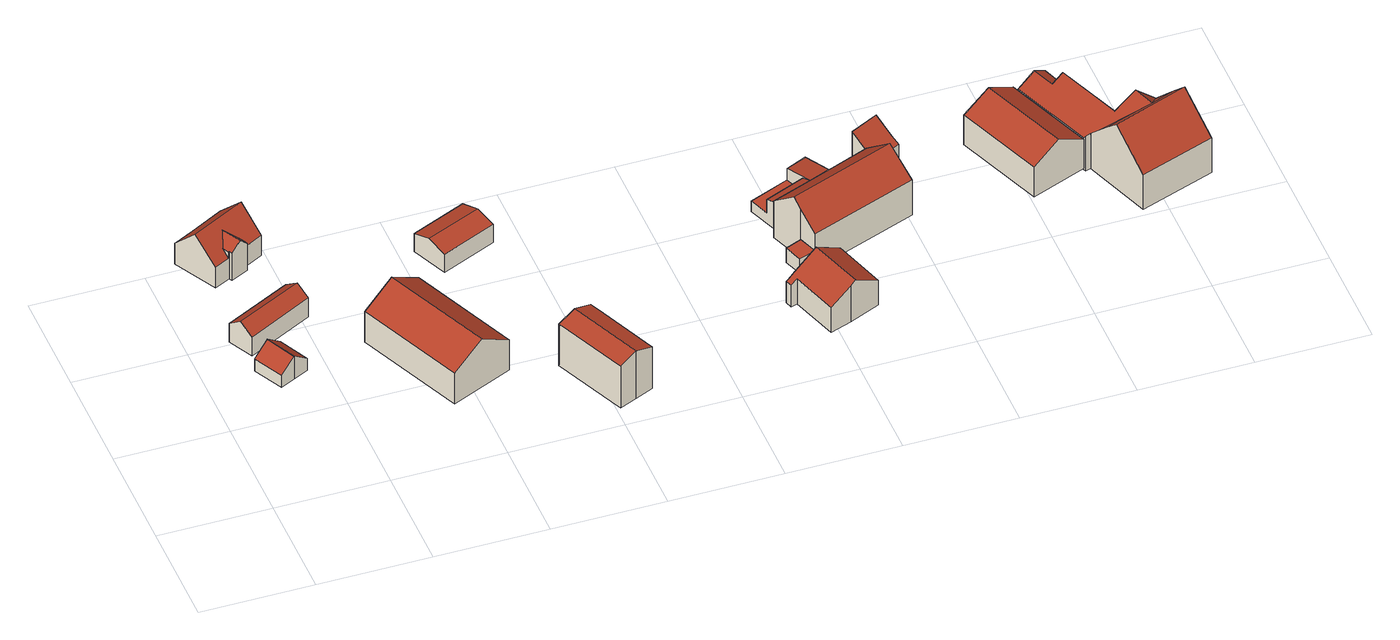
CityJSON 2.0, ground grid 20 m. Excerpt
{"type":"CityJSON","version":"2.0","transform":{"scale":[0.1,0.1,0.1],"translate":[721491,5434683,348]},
"CityObjects":{
"building1":{"type":"Building","attributes":{"Gemeindeschluessel":"09375181","HoeheDach":"363.412","HoeheGrund":"358.640","Methode":"2000","NiedrigsteTraufeDesGebaeudes":"361.154","Geometrietyp2DReferenz":"3000","measuredHeight":4.77,"function":"31001_2000","roofType":"2100"},"geometry":[{"type":"Solid","lod":"2","boundaries":[[[[0,1,2,3]],[[4,0,3,5]],[[3,2,6,5]],[[6,2,1,7]],[[4,7,1,0]],[[5,6,7,4]]]],"semantics":{"surfaces":[{"type":"WallSurface","Flaeche":"28.676","Z_MAX":"4.772","Z_MAX_ASL":"363.412","Z_MIN":"0.000","Z_MIN_ASL":"358.640"},{"type":"GroundSurface","Flaeche":"17.943","Z_MAX":"0.000","Z_MAX_ASL":"358.640","Z_MIN":"0.000","Z_MIN_ASL":"358.640"},{"type":"WallSurface","Flaeche":"10.898","Z_MAX":"4.772","Z_MAX_ASL":"363.412","Z_MIN":"0.000","Z_MIN_ASL":"358.640"},{"type":"RoofSurface","Dachneigung":"52.949","Dachorientierung":"243.764","Flaeche":"22.482","Z_MAX":"4.772","Z_MAX_ASL":"363.412","Z_MIN":"2.514","Z_MIN_ASL":"361.154"},{"type":"WallSurface","Flaeche":"10.874","Z_MAX":"4.772","Z_MAX_ASL":"363.412","Z_MIN":"0.000","Z_MIN_ASL":"358.640"},{"type":"WallSurface","Flaeche":"15.114","Z_MAX":"2.520","Z_MAX_ASL":"361.160","Z_MIN":"0.000","Z_MIN_ASL":"358.640"}],"values":[[0,1,2,3,4,5]]}}]},
"building2":{"type":"Building","attributes":{"Gemeindeschluessel":"09375181","HoeheDach":"363.451","HoeheGrund":"358.590","Methode":"2000","NiedrigsteTraufeDesGebaeudes":"361.059","Geometrietyp2DReferenz":"3000","measuredHeight":4.86,"function":"31001_2000","roofType":"2100"},"geometry":[{"type":"Solid","lod":"2","boundaries":[[[[8,9,10,11]],[[11,10,12,3]],[[0,8,11,3]],[[12,10,9,13]],[[3,12,13,0]],[[0,13,9,8]]]],"semantics":{"surfaces":[{"type":"WallSurface","Flaeche":"14.823","Z_MAX":"2.472","Z_MAX_ASL":"361.062","Z_MIN":"0.000","Z_MIN_ASL":"358.590"},{"type":"WallSurface","Flaeche":"10.964","Z_MAX":"4.861","Z_MAX_ASL":"363.451","Z_MIN":"0.000","Z_MIN_ASL":"358.590"},{"type":"GroundSurface","Flaeche":"17.952","Z_MAX":"0.000","Z_MAX_ASL":"358.590","Z_MIN":"0.000","Z_MIN_ASL":"358.590"},{"type":"RoofSurface","Dachneigung":"51.354","Dachorientierung":"63.760","Flaeche":"22.985","Z_MAX":"4.861","Z_MAX_ASL":"363.451","Z_MIN":"2.469","Z_MIN_ASL":"361.059"},{"type":"WallSurface","Flaeche":"29.211","Z_MAX":"4.861","Z_MAX_ASL":"363.451","Z_MIN":"0.000","Z_MIN_ASL":"358.590"},{"type":"WallSurface","Flaeche":"10.955","Z_MAX":"4.861","Z_MAX_ASL":"363.451","Z_MIN":"0.000","Z_MIN_ASL":"358.590"}],"values":[[0,1,2,3,4,5]]}}]},
"building3":{"type":"Building","attributes":{"Gemeindeschluessel":"09375181","HoeheDach":"365.499","HoeheGrund":"359.676","Methode":"1000","NiedrigsteTraufeDesGebaeudes":"363.614","Geometrietyp2DReferenz":"3000","measuredHeight":5.82,"function":"31001_2000","roofType":"3100"},"geometry":[{"type":"Solid","lod":"2","boundaries":[[[[14,15,16,17]],[[18,19,20,21]],[[21,20,14,17,22]],[[20,19,15,14]],[[23,16,15,19,18]],[[23,18,21,22]],[[22,17,16,23]]]],"semantics":{"surfaces":[{"type":"RoofSurface","Dachneigung":"53.333","Dachorientierung":"333.403","Flaeche":"40.983","Z_MAX":"5.823","Z_MAX_ASL":"365.499","Z_MIN":"3.956","Z_MIN_ASL":"363.632"},{"type":"WallSurface","Flaeche":"51.884","Z_MAX":"3.982","Z_MAX_ASL":"363.658","Z_MIN":"0.000","Z_MIN_ASL":"359.676"},{"type":"WallSurface","Flaeche":"24.616","Z_MAX":"5.823","Z_MAX_ASL":"365.499","Z_MIN":"0.000","Z_MIN_ASL":"359.676"},{"type":"RoofSurface","Dachneigung":"53.343","Dachorientierung":"153.407","Flaeche":"40.894","Z_MAX":"5.823","Z_MAX_ASL":"365.499","Z_MIN":"3.938","Z_MIN_ASL":"363.614"},{"type":"WallSurface","Flaeche":"24.391","Z_MAX":"5.823","Z_MAX_ASL":"365.499","Z_MIN":"0.000","Z_MIN_ASL":"359.676"},{"type":"GroundSurface","Flaeche":"65.679","Z_MAX":"0.000","Z_MAX_ASL":"359.676","Z_MIN":"0.000","Z_MIN_ASL":"359.676"},{"type":"WallSurface","Flaeche":"51.859","Z_MAX":"3.956","Z_MAX_ASL":"363.632","Z_MIN":"0.000","Z_MIN_ASL":"359.676"}],"values":[[0,1,2,3,4,5,6]]}}]},
"building4":{"type":"Building","attributes":{"Gemeindeschluessel":"09375181","HoeheDach":"370.260","HoeheGrund":"361.468","Methode":"2000","NiedrigsteTraufeDesGebaeudes":"365.791","Geometrietyp2DReferenz":"3000","measuredHeight":8.79,"function":"31001_1000","roofType":"3100"},"address":[{"Country":"Germany","Locality":"Pettendorf","ThoroughfareName":"Heidegasse 4"}],"geometry":[{"type":"Solid","lod":"2","boundaries":[[[[24,25,26,27,28,29]],[[28,27,30]],[[31,32,33,34,35,36]],[[33,32,37]],[[38,39,29,28,30,34,33,37,40]],[[41,26,25,42]],[[41,35,34,30,27,26]],[[43,44,40,37,32,31]],[[42,45,36,35,41]],[[46,47,48,49]],[[44,49,48,38,40]],[[31,36,45,43]],[[38,48,47,50,39]],[[51,24,29,39,50]],[[43,45,42,25,24,51,46,49,44]],[[51,50,47,46]]]],"semantics":{"surfaces":[{"type":"WallSurface","Flaeche":"13.755","Z_MAX":"5.784","Z_MAX_ASL":"367.252","Z_MIN":"0.000","Z_MIN_ASL":"361.468"},{"type":"WallSurface","Flaeche":"0.883","Z_MAX":"5.682","Z_MAX_ASL":"367.150","Z_MIN":"4.347","Z_MIN_ASL":"365.815"},{"type":"RoofSurface","Dachneigung":"46.903","Dachorientierung":"62.019","Flaeche":"7.395","Z_MAX":"7.422","Z_MAX_ASL":"368.890","Z_MIN":"5.682","Z_MIN_ASL":"367.150"},{"type":"WallSurface","Flaeche":"0.881","Z_MAX":"5.682","Z_MAX_ASL":"367.150","Z_MIN":"4.347","Z_MIN_ASL":"365.815"},{"type":"RoofSurface","Dachneigung":"44.782","Dachorientierung":"152.031","Flaeche":"55.975","Z_MAX":"8.792","Z_MAX_ASL":"370.260","Z_MIN":"4.341","Z_MIN_ASL":"365.809"},{"type":"WallSurface","Flaeche":"4.346","Z_MAX":"5.784","Z_MAX_ASL":"367.252","Z_MIN":"0.000","Z_MIN_ASL":"361.468"},{"type":"RoofSurface","Dachneigung":"46.878","Dachorientierung":"242.060","Flaeche":"7.377","Z_MAX":"7.422","Z_MAX_ASL":"368.890","Z_MIN":"5.679","Z_MIN_ASL":"367.147"},{"type":"WallSurface","Flaeche":"17.993","Z_MAX":"5.757","Z_MAX_ASL":"367.225","Z_MIN":"0.000","Z_MIN_ASL":"361.468"},{"type":"WallSurface","Flaeche":"23.287","Z_MAX":"7.422","Z_MAX_ASL":"368.890","Z_MIN":"0.000","Z_MIN_ASL":"361.468"},{"type":"WallSurface","Flaeche":"28.279","Z_MAX":"4.335","Z_MAX_ASL":"365.803","Z_MIN":"0.000","Z_MIN_ASL":"361.468"},{"type":"WallSurface","Flaeche":"58.377","Z_MAX":"8.792","Z_MAX_ASL":"370.260","Z_MIN":"0.000","Z_MIN_ASL":"361.468"},{"type":"WallSurface","Flaeche":"4.331","Z_MAX":"5.763","Z_MAX_ASL":"367.231","Z_MIN":"0.000","Z_MIN_ASL":"361.468"},{"type":"RoofSurface","Dachneigung":"45.121","Dachorientierung":"332.030","Flaeche":"68.179","Z_MAX":"8.792","Z_MAX_ASL":"370.260","Z_MIN":"4.323","Z_MIN_ASL":"365.791"},{"type":"WallSurface","Flaeche":"58.397","Z_MAX":"8.792","Z_MAX_ASL":"370.260","Z_MIN":"0.000","Z_MIN_ASL":"361.468"},{"type":"GroundSurface","Flaeche":"98.529","Z_MAX":"0.000","Z_MAX_ASL":"361.468","Z_MIN":"0.000","Z_MIN_ASL":"361.468"},{"type":"WallSurface","Flaeche":"18.339","Z_MAX":"4.326","Z_MAX_ASL":"365.794","Z_MIN":"0.000","Z_MIN_ASL":"361.468"}],"values":[[0,1,2,3,4,5,6,7,8,9,10,11,12,13,14,15]]}}]},
"building5":{"type":"Building","attributes":{"Gemeindeschluessel":"09375181","HoeheDach":"367.573","HoeheGrund":"357.350","Methode":"1000","NiedrigsteTraufeDesGebaeudes":"363.802","Geometrietyp2DReferenz":"3000","measuredHeight":10.22,"function":"31001_2000","roofType":"3100"},"geometry":[{"type":"Solid","lod":"2","boundaries":[[[[52,53,54,55]],[[56,57,58,59]],[[60,57,56,53,52]],[[55,54,59,58,61]],[[53,56,59,54]],[[61,58,57,60]],[[55,61,60,52]]]],"semantics":{"surfaces":[{"type":"WallSurface","Flaeche":"135.367","Z_MAX":"6.461","Z_MAX_ASL":"363.811","Z_MIN":"0.000","Z_MIN_ASL":"357.350"},{"type":"RoofSurface","Dachneigung":"57.958","Dachorientierung":"66.397","Flaeche":"148.879","Z_MAX":"10.223","Z_MAX_ASL":"367.573","Z_MIN":"6.458","Z_MIN_ASL":"363.808"},{"type":"WallSurface","Flaeche":"100.400","Z_MAX":"10.223","Z_MAX_ASL":"367.573","Z_MIN":"0.000","Z_MIN_ASL":"357.350"},{"type":"WallSurface","Flaeche":"100.308","Z_MAX":"10.223","Z_MAX_ASL":"367.573","Z_MIN":"0.000","Z_MIN_ASL":"357.350"},{"type":"RoofSurface","Dachneigung":"57.955","Dachorientierung":"246.397","Flaeche":"148.866","Z_MAX":"10.223","Z_MAX_ASL":"367.573","Z_MIN":"6.452","Z_MIN_ASL":"363.802"},{"type":"WallSurface","Flaeche":"135.509","Z_MAX":"6.458","Z_MAX_ASL":"363.808","Z_MIN":"0.000","Z_MIN_ASL":"357.350"},{"type":"GroundSurface","Flaeche":"252.380","Z_MAX":"0.000","Z_MAX_ASL":"357.350","Z_MIN":"0.000","Z_MIN_ASL":"357.350"}],"values":[[0,1,2,3,4,5,6]]}}]},
"building6":{"type":"Building","attributes":{"Gemeindeschluessel":"09375181","HoeheDach":"363.501","HoeheGrund":"358.620","Methode":"1000","NiedrigsteTraufeDesGebaeudes":"362.417","Geometrietyp2DReferenz":"3000","measuredHeight":4.88,"function":"31001_2000","roofType":"3100"},"geometry":[{"type":"Solid","lod":"2","boundaries":[[[[62,63,64,65]],[[66,67,68,69]],[[69,70,71,66]],[[69,68,64,63,70]],[[65,64,68,67]],[[71,62,65,67,66]],[[70,63,62,71]]]],"semantics":{"surfaces":[{"type":"RoofSurface","Dachneigung":"73.057","Dachorientierung":"156.757","Flaeche":"39.291","Z_MAX":"4.881","Z_MAX_ASL":"363.501","Z_MIN":"3.804","Z_MIN_ASL":"362.424"},{"type":"WallSurface","Flaeche":"40.295","Z_MAX":"3.808","Z_MAX_ASL":"362.428","Z_MIN":"0.000","Z_MIN_ASL":"358.620"},{"type":"GroundSurface","Flaeche":"75.131","Z_MAX":"0.000","Z_MAX_ASL":"358.620","Z_MIN":"0.000","Z_MIN_ASL":"358.620"},{"type":"WallSurface","Flaeche":"30.652","Z_MAX":"4.881","Z_MAX_ASL":"363.501","Z_MIN":"0.000","Z_MIN_ASL":"358.620"},{"type":"RoofSurface","Dachneigung":"73.053","Dachorientierung":"336.756","Flaeche":"39.251","Z_MAX":"4.881","Z_MAX_ASL":"363.501","Z_MIN":"3.797","Z_MIN_ASL":"362.417"},{"type":"WallSurface","Flaeche":"30.787","Z_MAX":"4.881","Z_MAX_ASL":"363.501","Z_MIN":"0.000","Z_MIN_ASL":"358.620"},{"type":"WallSurface","Flaeche":"40.485","Z_MAX":"3.804","Z_MAX_ASL":"362.424","Z_MIN":"0.000","Z_MIN_ASL":"358.620"}],"values":[[0,1,2,3,4,5,6]]}}]},
"building7":{"type":"Building","attributes":{"Gemeindeschluessel":"09375181","HoeheDach":"362.323","HoeheGrund":"352.340","Methode":"1000","NiedrigsteTraufeDesGebaeudes":"361.131","Geometrietyp2DReferenz":"3000","measuredHeight":9.98,"function":"31001_1000","roofType":"3100","storeysAboveGround":3},"address":[{"Country":"Germany","Locality":"Pettendorf","ThoroughfareName":"Postgasse 4"}],"geometry":[{"type":"Solid","lod":"2","boundaries":[[[[72,73,74,75,76]],[[77,78,76,79]],[[80,81,77,79,82,83,84]],[[81,85,78,77]],[[83,74,73,84]],[[79,76,75,82]],[[84,73,72,80]],[[85,72,76,78]],[[80,72,85,81]],[[82,75,74,83]]]],"semantics":{"surfaces":[{"type":"RoofSurface","Dachneigung":"71.086","Dachorientierung":"66.702","Flaeche":"52.621","Z_MAX":"9.983","Z_MAX_ASL":"362.323","Z_MIN":"8.791","Z_MIN_ASL":"361.131"},{"type":"WallSurface","Flaeche":"32.695","Z_MAX":"9.983","Z_MAX_ASL":"362.323","Z_MIN":"0.000","Z_MIN_ASL":"352.340"},{"type":"GroundSurface","Flaeche":"99.716","Z_MAX":"0.000","Z_MAX_ASL":"352.340","Z_MIN":"0.000","Z_MIN_ASL":"352.340"},{"type":"WallSurface","Flaeche":"126.227","Z_MAX":"8.792","Z_MAX_ASL":"361.132","Z_MIN":"0.000","Z_MIN_ASL":"352.340"},{"type":"WallSurface","Flaeche":"100.310","Z_MAX":"8.793","Z_MAX_ASL":"361.133","Z_MIN":"0.000","Z_MIN_ASL":"352.340"},{"type":"WallSurface","Flaeche":"32.602","Z_MAX":"9.983","Z_MAX_ASL":"362.323","Z_MIN":"0.000","Z_MIN_ASL":"352.340"},{"type":"WallSurface","Flaeche":"32.598","Z_MAX":"9.981","Z_MAX_ASL":"362.321","Z_MIN":"0.000","Z_MIN_ASL":"352.340"},{"type":"RoofSurface","Dachneigung":"71.121","Dachorientierung":"246.678","Flaeche":"52.776","Z_MAX":"9.983","Z_MAX_ASL":"362.323","Z_MIN":"8.792","Z_MIN_ASL":"361.132"},{"type":"WallSurface","Flaeche":"32.637","Z_MAX":"9.981","Z_MAX_ASL":"362.321","Z_MIN":"0.000","Z_MIN_ASL":"352.340"},{"type":"WallSurface","Flaeche":"25.810","Z_MAX":"8.793","Z_MAX_ASL":"361.133","Z_MIN":"0.000","Z_MIN_ASL":"352.340"}],"values":[[0,1,2,3,4,5,6,7,8,9]]}}]},
"building8":{"type":"Building","attributes":{"Gemeindeschluessel":"09375181","HoeheDach":"358.664","HoeheGrund":"350.510","Methode":"1000","NiedrigsteTraufeDesGebaeudes":"354.984","Geometrietyp2DReferenz":"3000","measuredHeight":8.15,"function":"31001_2000","roofType":"3100"},"geometry":[{"type":"Solid","lod":"2","boundaries":[[[[86,87,88,89]],[[90,91,92,93]],[[90,93,94,95,88,87,96,97,98]],[[99,95,94,100]],[[95,99,89,88]],[[93,92,100,94]],[[90,98,101,102,91]],[[102,101,103,104]],[[97,103,101,98]],[[97,96,105,104,103]],[[86,89,99,100,92,91,102,104,105]],[[87,86,105,96]]]],"semantics":{"surfaces":[{"type":"WallSurface","Flaeche":"5.850","Z_MAX":"5.189","Z_MAX_ASL":"355.699","Z_MIN":"0.000","Z_MIN_ASL":"350.510"},{"type":"WallSurface","Flaeche":"25.592","Z_MAX":"7.534","Z_MAX_ASL":"358.044","Z_MIN":"0.000","Z_MIN_ASL":"350.510"},{"type":"GroundSurface","Flaeche":"106.161","Z_MAX":"0.000","Z_MAX_ASL":"350.510","Z_MIN":"0.000","Z_MIN_ASL":"350.510"},{"type":"WallSurface","Flaeche":"5.947","Z_MAX":"5.192","Z_MAX_ASL":"355.702","Z_MIN":"0.000","Z_MIN_ASL":"350.510"},{"type":"WallSurface","Flaeche":"6.258","Z_MAX":"4.483","Z_MAX_ASL":"354.993","Z_MIN":"0.000","Z_MIN_ASL":"350.510"},{"type":"WallSurface","Flaeche":"46.608","Z_MAX":"5.192","Z_MAX_ASL":"355.702","Z_MIN":"0.000","Z_MIN_ASL":"350.510"},{"type":"WallSurface","Flaeche":"42.451","Z_MAX":"8.154","Z_MAX_ASL":"358.664","Z_MIN":"0.000","Z_MIN_ASL":"350.510"},{"type":"RoofSurface","Dachneigung":"59.755","Dachorientierung":"72.192","Flaeche":"59.905","Z_MAX":"8.154","Z_MAX_ASL":"358.664","Z_MIN":"5.192","Z_MIN_ASL":"355.702"},{"type":"WallSurface","Flaeche":"52.171","Z_MAX":"5.192","Z_MAX_ASL":"355.702","Z_MIN":"0.000","Z_MIN_ASL":"350.510"},{"type":"WallSurface","Flaeche":"67.852","Z_MAX":"8.154","Z_MAX_ASL":"358.664","Z_MIN":"0.000","Z_MIN_ASL":"350.510"},{"type":"RoofSurface","Dachneigung":"59.738","Dachorientierung":"252.196","Flaeche":"62.988","Z_MAX":"8.154","Z_MAX_ASL":"358.664","Z_MIN":"4.474","Z_MIN_ASL":"354.984"},{"type":"WallSurface","Flaeche":"0.267","Z_MAX":"5.191","Z_MAX_ASL":"355.701","Z_MIN":"0.000","Z_MIN_ASL":"350.510"}],"values":[[0,1,2,3,4,5,6,7,8,9,10,11]]}}]},
"building9":{"type":"Building","attributes":{"Gemeindeschluessel":"09375181","HoeheDach":"355.351","HoeheGrund":"352.400","Methode":"3100","NiedrigsteTraufeDesGebaeudes":"355.351","Geometrietyp2DReferenz":"3000","measuredHeight":2.95,"function":"31001_2000","roofType":"1000"},"geometry":[{"type":"Solid","lod":"2","boundaries":[[[[106,107,108,109]],[[108,110,111,109]],[[106,112,113,107]],[[113,112,111,110]],[[107,113,110,108]],[[112,106,109,111]]]],"semantics":{"surfaces":[{"type":"WallSurface","Flaeche":"9.406","Z_MAX":"2.951","Z_MAX_ASL":"355.351","Z_MIN":"0.000","Z_MIN_ASL":"352.400"},{"type":"GroundSurface","Flaeche":"11.318","Z_MAX":"0.000","Z_MAX_ASL":"352.400","Z_MIN":"0.000","Z_MIN_ASL":"352.400"},{"type":"RoofSurface","Dachneigung":"90.000","Dachorientierung":"-1.000","Flaeche":"11.318","Z_MAX":"2.951","Z_MAX_ASL":"355.351","Z_MIN":"2.951","Z_MIN_ASL":"355.351"},{"type":"WallSurface","Flaeche":"9.435","Z_MAX":"2.951","Z_MAX_ASL":"355.351","Z_MIN":"0.000","Z_MIN_ASL":"352.400"},{"type":"WallSurface","Flaeche":"10.626","Z_MAX":"2.951","Z_MAX_ASL":"355.351","Z_MIN":"0.000","Z_MIN_ASL":"352.400"},{"type":"WallSurface","Flaeche":"10.306","Z_MAX":"2.951","Z_MAX_ASL":"355.351","Z_MIN":"0.000","Z_MIN_ASL":"352.400"}],"values":[[0,1,2,3,4,5]]}}]},
"building10":{"type":"Building","attributes":{"Gemeindeschluessel":"09375181","HoeheDach":"358.962","HoeheGrund":"353.370","Methode":"2000","NiedrigsteTraufeDesGebaeudes":"355.636","Geometrietyp2DReferenz":"3000","measuredHeight":5.59,"function":"31001_2000","roofType":"1000"},"geometry":[{"type":"Solid","lod":"2","boundaries":[[[[114,115,116,117,118]],[[119,120,121,122,114]],[[123,124,118,117]],[[120,125,126,121]],[[126,127,122,121]],[[119,114,118,124]],[[125,120,119,124,123,128]],[[126,125,128,116,115,127]],[[123,117,116,128]],[[114,122,127,115]]]],"semantics":{"surfaces":[{"type":"WallSurface","Flaeche":"10.597","Z_MAX":"5.585","Z_MAX_ASL":"358.955","Z_MIN":"2.266","Z_MIN_ASL":"355.636"},{"type":"WallSurface","Flaeche":"66.194","Z_MAX":"5.592","Z_MAX_ASL":"358.962","Z_MIN":"0.000","Z_MIN_ASL":"353.370"},{"type":"WallSurface","Flaeche":"21.904","Z_MAX":"5.070","Z_MAX_ASL":"358.440","Z_MIN":"2.266","Z_MIN_ASL":"355.636"},{"type":"GroundSurface","Flaeche":"64.934","Z_MAX":"0.000","Z_MAX_ASL":"353.370","Z_MIN":"0.000","Z_MIN_ASL":"353.370"},{"type":"WallSurface","Flaeche":"28.320","Z_MAX":"5.592","Z_MAX_ASL":"358.962","Z_MIN":"0.000","Z_MIN_ASL":"353.370"},{"type":"RoofSurface","Dachneigung":"73.069","Dachorientierung":"337.734","Flaeche":"13.838","Z_MAX":"5.585","Z_MAX_ASL":"358.955","Z_MIN":"5.070","Z_MIN_ASL":"358.440"},{"type":"WallSurface","Flaeche":"17.609","Z_MAX":"5.585","Z_MAX_ASL":"358.955","Z_MIN":"0.000","Z_MIN_ASL":"353.370"},{"type":"WallSurface","Flaeche":"36.324","Z_MAX":"4.678","Z_MAX_ASL":"358.048","Z_MIN":"0.000","Z_MIN_ASL":"353.370"},{"type":"RoofSurface","Dachneigung":"90.000","Dachorientierung":"-1.000","Flaeche":"29.597","Z_MAX":"2.266","Z_MAX_ASL":"355.636","Z_MIN":"2.266","Z_MIN_ASL":"355.636"},{"type":"RoofSurface","Dachneigung":"80.608","Dachorientierung":"337.443","Flaeche":"22.402","Z_MAX":"5.592","Z_MAX_ASL":"358.962","Z_MIN":"4.676","Z_MIN_ASL":"358.046"}],"values":[[0,1,2,3,4,5,6,7,8,9]]}}]},
"building11":{"type":"Building","attributes":{"Gemeindeschluessel":"09375181","HoeheDach":"363.320","HoeheGrund":"351.480","Methode":"2000","NiedrigsteTraufeDesGebaeudes":"358.781","Geometrietyp2DReferenz":"3000","measuredHeight":11.84,"function":"31001_1000","roofType":"3100"},"address":[{"Country":"Germany","Locality":"Pettendorf","ThoroughfareName":"Keltenstraße 30"}],"geometry":[{"type":"Solid","lod":"2","boundaries":[[[[129,130,131,132,133,134]],[[135,136,133,132]],[[136,137,138,134,133]],[[139,138,137,140,141]],[[129,139,141,130]],[[140,142,131,130,141]],[[140,137,136,135,142]],[[139,129,134,138]],[[131,142,135,132]]]],"semantics":{"surfaces":[{"type":"GroundSurface","Flaeche":"213.815","Z_MAX":"0.000","Z_MAX_ASL":"351.480","Z_MIN":"0.000","Z_MIN_ASL":"351.480"},{"type":"WallSurface","Flaeche":"60.906","Z_MAX":"7.447","Z_MAX_ASL":"358.927","Z_MIN":"0.000","Z_MIN_ASL":"351.480"},{"type":"WallSurface","Flaeche":"103.639","Z_MAX":"11.840","Z_MAX_ASL":"363.320","Z_MIN":"0.000","Z_MIN_ASL":"351.480"},{"type":"RoofSurface","Dachneigung":"50.411","Dachorientierung":"159.199","Flaeche":"139.739","Z_MAX":"11.840","Z_MAX_ASL":"363.320","Z_MIN":"7.461","Z_MIN_ASL":"358.941"},{"type":"WallSurface","Flaeche":"32.225","Z_MAX":"10.438","Z_MAX_ASL":"361.918","Z_MIN":"0.000","Z_MIN_ASL":"351.480"},{"type":"WallSurface","Flaeche":"67.813","Z_MAX":"11.840","Z_MAX_ASL":"363.320","Z_MIN":"0.000","Z_MIN_ASL":"351.480"},{"type":"RoofSurface","Dachneigung":"50.408","Dachorientierung":"339.203","Flaeche":"137.722","Z_MAX":"11.840","Z_MAX_ASL":"363.320","Z_MIN":"7.301","Z_MIN_ASL":"358.781"},{"type":"WallSurface","Flaeche":"152.284","Z_MAX":"7.461","Z_MAX_ASL":"358.941","Z_MIN":"0.000","Z_MIN_ASL":"351.480"},{"type":"WallSurface","Flaeche":"89.737","Z_MAX":"7.699","Z_MAX_ASL":"359.179","Z_MIN":"0.000","Z_MIN_ASL":"351.480"}],"values":[[0,1,2,3,4,5,6,7,8]]}}]},
"building12":{"type":"Building","attributes":{"Gemeindeschluessel":"09375181","HoeheDach":"358.258","HoeheGrund":"352.080","Methode":"2000","NiedrigsteTraufeDesGebaeudes":"355.042","Geometrietyp2DReferenz":"3000","measuredHeight":6.18,"function":"31001_2000","roofType":"2100"},"geometry":[{"type":"Solid","lod":"2","boundaries":[[[[143,144,145,146]],[[147,148,143,146,149]],[[149,146,145,150]],[[151,147,149,150]],[[148,152,144,143]],[[151,152,148,147]],[[151,150,145,144,152]]]],"semantics":{"surfaces":[{"type":"WallSurface","Flaeche":"17.604","Z_MAX":"6.135","Z_MAX_ASL":"358.215","Z_MIN":"0.000","Z_MIN_ASL":"352.080"},{"type":"RoofSurface","Dachneigung":"57.599","Dachorientierung":"151.879","Flaeche":"33.939","Z_MAX":"6.178","Z_MAX_ASL":"358.258","Z_MIN":"2.962","Z_MIN_ASL":"355.042"},{"type":"WallSurface","Flaeche":"34.899","Z_MAX":"6.178","Z_MAX_ASL":"358.258","Z_MIN":"0.000","Z_MIN_ASL":"352.080"},{"type":"WallSurface","Flaeche":"23.193","Z_MAX":"6.178","Z_MAX_ASL":"358.258","Z_MIN":"0.000","Z_MIN_ASL":"352.080"},{"type":"WallSurface","Flaeche":"5.162","Z_MAX":"3.914","Z_MAX_ASL":"355.994","Z_MIN":"0.000","Z_MIN_ASL":"352.080"},{"type":"WallSurface","Flaeche":"16.923","Z_MAX":"2.962","Z_MAX_ASL":"355.042","Z_MIN":"0.000","Z_MIN_ASL":"352.080"},{"type":"GroundSurface","Flaeche":"28.656","Z_MAX":"0.000","Z_MAX_ASL":"352.080","Z_MIN":"0.000","Z_MIN_ASL":"352.080"}],"values":[[0,1,2,3,4,5,6]]}}]},
"building13":{"type":"Building","attributes":{"Gemeindeschluessel":"09375181","HoeheDach":"359.098","HoeheGrund":"349.960","Methode":"1000","NiedrigsteTraufeDesGebaeudes":"356.214","Geometrietyp2DReferenz":"3000","measuredHeight":9.14,"function":"31001_2000","roofType":"3100"},"geometry":[{"type":"Solid","lod":"2","boundaries":[[[[153,154,155,156,157]],[[158,159,154,153]],[[155,154,159,160]],[[157,156,161,162]],[[162,161,160,159,158]],[[156,155,160,161]],[[162,158,153,157]]]],"semantics":{"surfaces":[{"type":"WallSurface","Flaeche":"81.104","Z_MAX":"9.138","Z_MAX_ASL":"359.098","Z_MIN":"0.000","Z_MIN_ASL":"349.960"},{"type":"WallSurface","Flaeche":"106.687","Z_MAX":"6.258","Z_MAX_ASL":"356.218","Z_MIN":"0.000","Z_MIN_ASL":"349.960"},{"type":"RoofSurface","Dachneigung":"61.328","Dachorientierung":"68.886","Flaeche":"102.457","Z_MAX":"9.138","Z_MAX_ASL":"359.098","Z_MIN":"6.254","Z_MIN_ASL":"356.214"},{"type":"WallSurface","Flaeche":"106.770","Z_MAX":"6.256","Z_MAX_ASL":"356.216","Z_MIN":"0.000","Z_MIN_ASL":"349.960"},{"type":"WallSurface","Flaeche":"81.145","Z_MAX":"9.138","Z_MAX_ASL":"359.098","Z_MIN":"0.000","Z_MIN_ASL":"349.960"},{"type":"RoofSurface","Dachneigung":"61.325","Dachorientierung":"248.887","Flaeche":"102.490","Z_MAX":"9.138","Z_MAX_ASL":"359.098","Z_MIN":"6.256","Z_MIN_ASL":"356.216"},{"type":"GroundSurface","Flaeche":"179.809","Z_MAX":"0.000","Z_MAX_ASL":"349.960","Z_MIN":"0.000","Z_MIN_ASL":"349.960"}],"values":[[0,1,2,3,4,5,6]]}}]},
"building14":{"type":"Building","attributes":{"Gemeindeschluessel":"09375181","HoeheDach":"362.340","HoeheGrund":"348.610","Methode":"2000","NiedrigsteTraufeDesGebaeudes":"355.240","Geometrietyp2DReferenz":"3000","measuredHeight":13.73,"function":"31001_1000","roofType":"3200"},"address":[{"Country":"Germany","Locality":"Pettendorf","ThoroughfareName":"Keltenstraße 28"}],"geometry":[{"type":"Solid","lod":"2","boundaries":[[[[163,164,165,166,167]],[[168,169,170,171,172,173]],[[174,175,176,177]],[[171,178,179,180,172]],[[181,177,176,165,164,182]],[[183,184,167,166,185]],[[165,176,175,186,166]],[[181,182,187,188]],[[189,173,172,180]],[[163,187,182,164]],[[190,183,185,179,178]],[[174,170,169,191,186,175]],[[189,168,173]],[[192,188,187,163,167,184]],[[166,186,191]],[[192,184,183,190]],[[168,189,180,179,185,166,191,169]],[[192,190,178,171,170,174,177,181,188]]]],"semantics":{"surfaces":[{"type":"RoofSurface","Dachneigung":"45.770","Dachorientierung":"339.999","Flaeche":"49.499","Z_MAX":"13.730","Z_MAX_ASL":"362.340","Z_MIN":"11.300","Z_MIN_ASL":"359.910"},{"type":"WallSurface","Flaeche":"147.321","Z_MAX":"9.381","Z_MAX_ASL":"357.991","Z_MIN":"0.000","Z_MIN_ASL":"348.610"},{"type":"WallSurface","Flaeche":"2.191","Z_MAX":"7.144","Z_MAX_ASL":"355.754","Z_MIN":"0.000","Z_MIN_ASL":"348.610"},{"type":"WallSurface","Flaeche":"45.012","Z_MAX":"8.250","Z_MAX_ASL":"356.860","Z_MIN":"0.000","Z_MIN_ASL":"348.610"},{"type":"WallSurface","Flaeche":"139.298","Z_MAX":"13.730","Z_MAX_ASL":"362.340","Z_MIN":"0.000","Z_MIN_ASL":"348.610"},{"type":"RoofSurface","Dachneigung":"44.935","Dachorientierung":"339.998","Flaeche":"27.998","Z_MAX":"11.300","Z_MAX_ASL":"359.910","Z_MIN":"6.738","Z_MIN_ASL":"355.348"},{"type":"RoofSurface","Dachneigung":"44.932","Dachorientierung":"340.011","Flaeche":"15.319","Z_MAX":"11.300","Z_MAX_ASL":"359.910","Z_MIN":"7.137","Z_MIN_ASL":"355.747"},{"type":"WallSurface","Flaeche":"103.586","Z_MAX":"7.249","Z_MAX_ASL":"355.859","Z_MIN":"0.000","Z_MIN_ASL":"348.610"},{"type":"RoofSurface","Dachneigung":"57.928","Dachorientierung":"69.821","Flaeche":"12.043","Z_MAX":"8.250","Z_MAX_ASL":"356.860","Z_MIN":"6.755","Z_MIN_ASL":"355.365"},{"type":"RoofSurface","Dachneigung":"45.752","Dachorientierung":"159.995","Flaeche":"132.411","Z_MAX":"13.730","Z_MAX_ASL":"362.340","Z_MIN":"7.249","Z_MIN_ASL":"355.859"},{"type":"WallSurface","Flaeche":"111.245","Z_MAX":"7.284","Z_MAX_ASL":"355.894","Z_MIN":"0.000","Z_MIN_ASL":"348.610"},{"type":"WallSurface","Flaeche":"85.830","Z_MAX":"11.300","Z_MAX_ASL":"359.910","Z_MIN":"0.000","Z_MIN_ASL":"348.610"},{"type":"WallSurface","Flaeche":"3.036","Z_MAX":"9.294","Z_MAX_ASL":"357.904","Z_MIN":"6.755","Z_MIN_ASL":"355.365"},{"type":"WallSurface","Flaeche":"138.348","Z_MAX":"13.730","Z_MAX_ASL":"362.340","Z_MIN":"0.000","Z_MIN_ASL":"348.610"},{"type":"RoofSurface","Dachneigung":"45.729","Dachorientierung":"69.826","Flaeche":"12.217","Z_MAX":"11.300","Z_MAX_ASL":"359.910","Z_MIN":"7.146","Z_MIN_ASL":"355.756"},{"type":"WallSurface","Flaeche":"7.205","Z_MAX":"7.284","Z_MAX_ASL":"355.894","Z_MIN":"0.000","Z_MIN_ASL":"348.610"},{"type":"RoofSurface","Dachneigung":"66.338","Dachorientierung":"249.813","Flaeche":"119.493","Z_MAX":"11.300","Z_MAX_ASL":"359.910","Z_MIN":"6.630","Z_MIN_ASL":"355.240"},{"type":"GroundSurface","Flaeche":"289.324","Z_MAX":"0.000","Z_MAX_ASL":"348.610","Z_MIN":"0.000","Z_MIN_ASL":"348.610"}],"values":[[0,1,2,3,4,5,6,7,8,9,10,11,12,13,14,15,16,17]]}}]}
},
"vertices":[
[74,231,106],[74,231,154],[100,177,154],[100,177,106],[47,217,106],[74,164,106],[74,164,132],[47,217,132],
[101,244,106],[101,244,131],[127,190,131],[127,190,106],[100,177,155],[74,231,155],
[41,264,175],[158,322,175],[147,345,156],[29,286,156],[169,300,117],[169,300,157],[52,241,156],[52,241,117],[29,286,117],[147,345,117],
[47,398,135],[75,412,135],[75,412,193],[74,412,191],[74,412,178],[47,398,178],[68,424,191],[106,429,192],[107,429,191],[100,441,191],[76,448,209],[94,414,209],[109,422,192],[107,429,178],[122,487,223],[26,437,223],[142,448,178],[78,406,192],[78,406,135],[106,429,135],[142,448,135],[109,422,135],[43,496,135],[43,496,178],[101,527,178],[101,527,135],[5,476,178],[5,476,135],
[326,45,94],[326,45,158],[242,237,158],[242,237,94],[381,69,196],[436,93,158],[352,286,158],[297,261,196],[436,93,94],[352,286,94],
[416,341,144],[514,383,144],[500,416,155],[402,374,155],[388,406,106],[388,406,144],[486,448,144],[486,448,106],[514,383,106],[416,341,106],
[624,14,143],[656,28,131],[611,133,131],[599,160,131],[567,146,143],[535,132,43],[535,132,131],[567,146,43],[624,14,43],[592,0,43],[599,160,43],[611,133,43],[656,28,43],[592,0,131],
[949,177,77],[949,177,25],[937,173,25],[937,173,70],[1018,93,25],[1018,93,100],[980,79,77],[980,79,25],[953,164,25],[941,160,25],[948,177,25],[1044,213,25],[1074,117,25],[941,160,70],[953,164,77],[1074,117,77],[1028,97,107],[1044,213,77],[996,195,107],[948,177,77],
[963,245,74],[992,257,74],[992,257,44],[963,245,44],[1005,223,44],[975,213,44],[975,213,74],[1005,223,74],
[1042,349,110],[1021,400,100],[1021,400,76],[1035,365,76],[1035,365,104],[969,319,110],[969,319,54],[1079,364,54],[1079,364,110],[963,335,76],[963,335,104],[949,371,54],[1058,416,54],[1058,416,100],[949,371,76],
[1005,223,35],[992,257,35],[969,319,35],[1079,364,35],[1155,395,35],[1196,295,35],[1079,364,109],[1155,395,108],[1176,344,153],[1196,295,109],[1005,223,109],[987,272,153],[992,257,139],[969,319,112],
[1214,440,80],[1214,440,41],[1199,472,41],[1199,472,102],[1170,400,70],[1221,427,70],[1149,446,103],[1149,446,41],[1170,400,41],[1221,427,41],
[1499,325,20],[1499,325,82],[1450,306,111],[1401,287,82],[1401,287,20],[1437,484,20],[1437,484,82],[1388,465,111],[1339,446,82],[1339,446,20],
[1537,275,143],[1671,324,143],[1662,347,119],[1618,331,119],[1529,299,119],[1517,472,99],[1563,354,100],[1563,354,6],[1502,513,6],[1502,513,74],[1517,472,74],[1645,385,6],[1645,385,78],[1648,386,77],[1648,386,6],[1447,488,6],[1447,488,72],[1480,503,89],[1694,261,6],[1694,261,79],[1506,333,79],[1516,337,79],[1504,338,73],[1644,385,78],[1560,213,79],[1560,213,6],[1495,462,89],[1506,333,6],[1604,370,119],[1516,337,6]
]}
